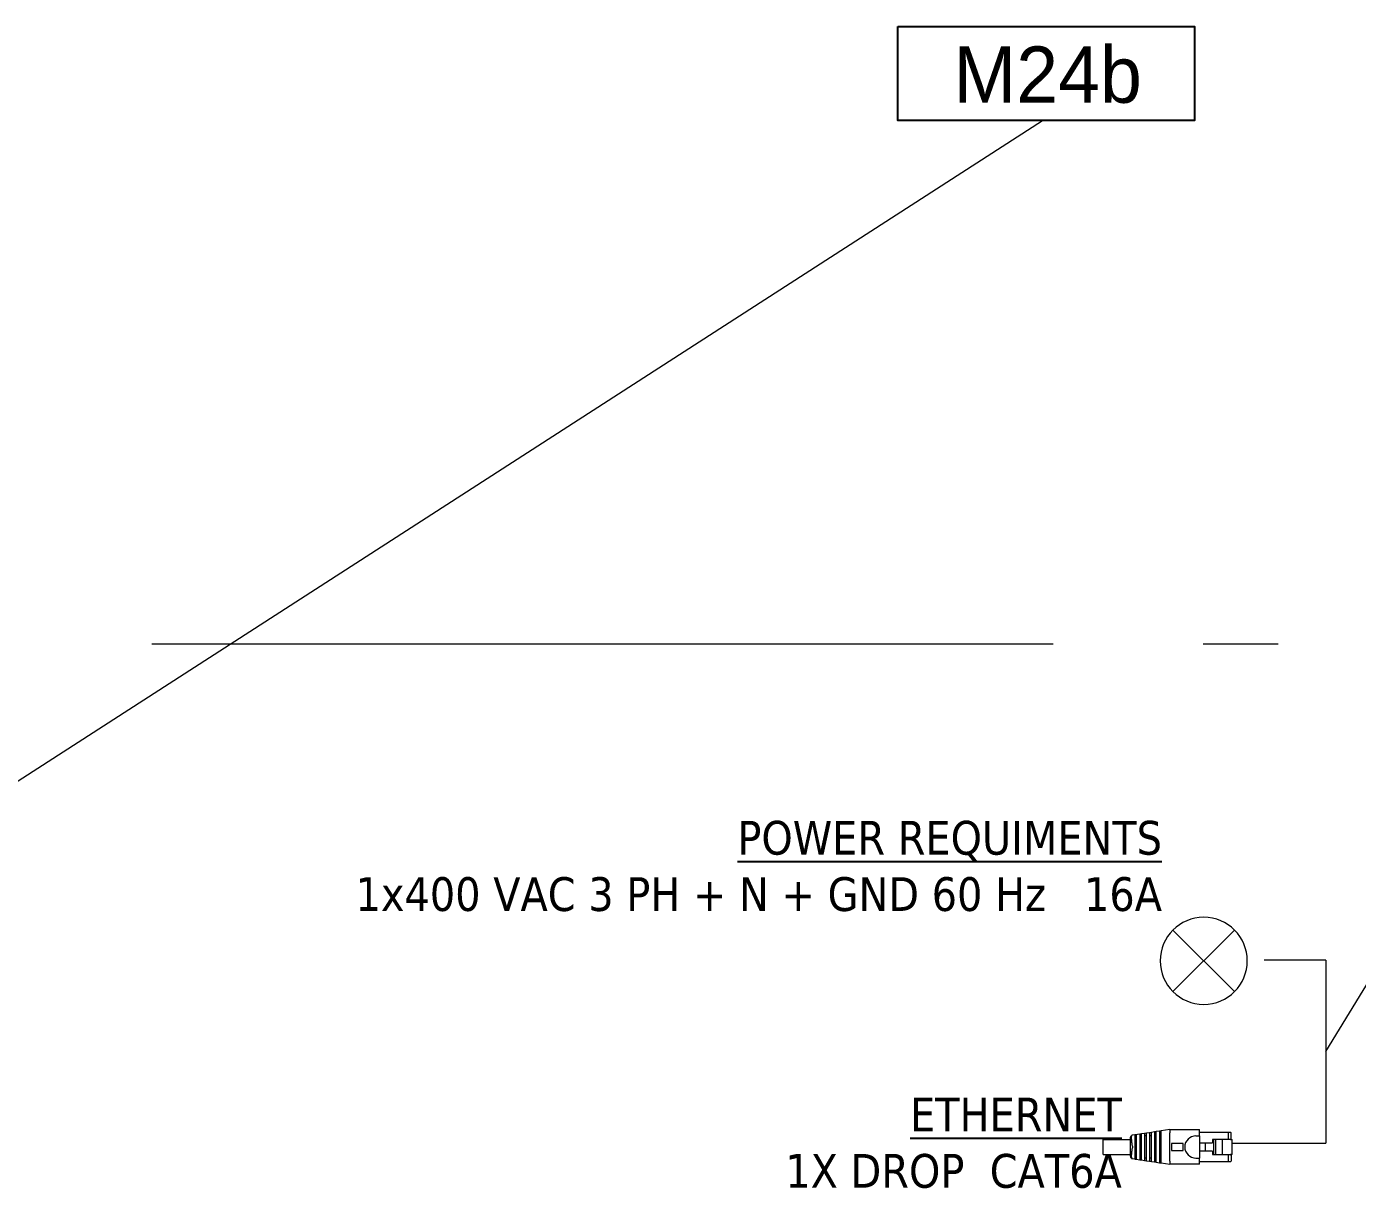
# Model space of a CAD drawing. Header units: millimetres. Extents: x -187347 to 135007, y -6415 to 292048.
# Drawn here: x -54158 to -52386, y 25330 to 26877 of the extents above; entities that cross this region are included whole.
import ezdxf
from ezdxf.enums import TextEntityAlignment as Align

# ---------------------------------------------------------------- set-up
doc = ezdxf.new("R2010")
doc.units = ezdxf.units.MM
doc.header["$LTSCALE"] = 100
doc.linetypes.add('CONTINU', pattern=[0])
doc.linetypes.add('Z_LINE-CNTR', pattern=[17, 12, -2, 1, -2])
doc.layers.get('0').update_dxf_attribs({"lineweight": 18})
doc.layers.add('Layout CAT2', color=6, linetype='Continuous')
for name, color, linetype, lineweight in [('Layout CAT2 Utilites', 6, 'CONTINU', 5), ('Layout Kromeka', 1, 'Continuous', 5), ('S-GRID', 7, 'Continuous', 5)]:
    doc.layers.add(name, color=color, linetype=linetype, lineweight=lineweight)
doc.styles.add('015_100', font='', dxfattribs={"height": 150})
doc.styles.get("Standard").update_dxf_attribs({"font": 'tahoma.ttf'})
doc.styles.get('015_100').set_extended_font_data('Univers 45 Light')

# ---------------------------------------------------------------- blocks, each defined once
blk = doc.blocks.new('A$C70EB79E6')
for p, q in [((17, 17), (99, 99)), ((17, 99), (99, 17))]:
    blk.add_line(p, q)
blk.add_circle((58, 58), 58)
blk = doc.blocks.new('Eternet')
at = {"color": 0}
for p, q in [((614, 215.2), (601.8, 215.2)), ((601.8, 213.9), (601.8, 215.2)), ((614, 215.2), (614, 213.9)), ((596.2, 214.1), (596.2, 211.7)), ((596.2, 211.7), (596.2, 189)), ((601.8, 214.4), (596.5, 214.4)), ((596.5, 212), (601.8, 212)), ((600.1, 214.4), (600.1, 214.4)), ((600.2, 214.4), (600.1, 214.4)), ((600.5, 214.4), (600.2, 214.4)), ((600.2, 214.4), (600.2, 214.4)), ((600.5, 214.4), (600.5, 214.4)), ((600.8, 214.4), (600.5, 214.4)), ((600.8, 214.4), (600.8, 214.4)), ((600.9, 214.4), (600.8, 214.4)), ((600.9, 214.4), (600.9, 214.4)), ((601.8, 213.9), (601.8, 207.5)), ((601.8, 207.5), (601.8, 201.9)), ((614, 207.5), (601.8, 207.5)), ((614, 214.4), (619.3, 214.4)), ((614, 207.5), (614, 213.9)), ((614, 212), (619.3, 212)), ((614, 201.9), (614, 207.5)), ((614.6, 214.4), (614.6, 214.4)), ((614.8, 214.4), (614.6, 214.4)), ((614.8, 214.4), (614.8, 214.4)), ((614.8, 214.4), (614.8, 214.4)), ((614.8, 214.4), (614.8, 214.4)), ((619.6, 211.7), (619.6, 214.1)), ((619.6, 189), (619.6, 211.7)), ((601.8, 201.9), (601.8, 200.1)), ((601.8, 201.9), (614, 201.9)), ((601.8, 200.1), (601.8, 199.5)), ((601.8, 200.1), (614, 200.1)), ((601.8, 199.5), (604.5, 199.5)), ((604.5, 193.6), (604.5, 199.5)), ((604.5, 189), (604.5, 193.6)), ((604.5, 193.6), (611.3, 193.6)), ((611.3, 199.5), (614, 199.5)), ((611.3, 199.5), (611.3, 193.6)), ((611.3, 193.6), (611.3, 189)), ((614, 200.1), (614, 201.9)), ((614, 199.5), (614, 200.1)), ((596.4, 189), (593.9, 189)), ((593.9, 165), (593.9, 189)), ((598.9, 189), (596.4, 189)), ((598.9, 189), (616.9, 189)), ((598.9, 186), (598.9, 189)), ((619.4, 189), (616.9, 189)), ((616.9, 186), (616.9, 189)), ((621.9, 189), (619.4, 189)), ((621.9, 189), (621.9, 165)), ((605, 175.6), (605, 166.4)), ((610.8, 175.6), (605, 175.6)), ((610.8, 166.4), (610.8, 175.6)), ((593.9, 165), (596.4, 165)), ((593.9, 165), (594.9, 158)), ((619.4, 165), (596.4, 165)), ((605, 166.4), (610.8, 166.4)), ((619.4, 165), (621.9, 165)), ((620.8, 158), (621.9, 165)), ((594.9, 158), (595.2, 156.6)), ((598.9, 158), (594.9, 158)), ((595.2, 156.6), (599.4, 156.6)), ((595.2, 156.6), (595.5, 154)), ((595.5, 154), (595.8, 152.6)), ((600.3, 154), (595.5, 154)), ((595.8, 152.6), (600.8, 152.6)), ((595.8, 152.6), (596.1, 150)), ((616.9, 158), (598.9, 158)), ((599, 158), (599, 156.6)), ((599, 154), (599, 152.6)), ((599.4, 156.6), (616.4, 156.6)), ((615.5, 154), (600.3, 154)), ((600.8, 152.6), (615, 152.6)), ((615, 152.6), (620, 152.6)), ((620.2, 154), (615.5, 154)), ((616.4, 156.6), (620.6, 156.6)), ((616.7, 156.6), (616.7, 158)), ((616.7, 152.6), (616.7, 154)), ((620.8, 158), (616.9, 158)), ((619.6, 150), (620, 152.6)), ((620, 152.6), (620.2, 154)), ((620.2, 154), (620.6, 156.6)), ((620.6, 156.6), (620.8, 158)), ((596.1, 150), (596.4, 148.6)), ((601.7, 150), (596.1, 150)), ((596.4, 148.6), (602.2, 148.6)), ((596.4, 148.6), (596.7, 146)), ((596.7, 146), (597, 144.6)), ((603.1, 146), (596.7, 146)), ((597, 144.6), (603.6, 144.6)), ((597, 144.6), (597.3, 142)), ((597.3, 142), (597.6, 140.6)), ((604.5, 142), (597.3, 142)), ((597.6, 140.6), (605, 140.6)), ((597.6, 140.6), (598.4, 134.7)), ((599, 150), (599, 148.6)), ((599, 146), (599, 144.6)), ((599, 142), (599, 140.6)), ((614.1, 150), (601.7, 150)), ((602.2, 148.6), (613.6, 148.6)), ((612.7, 146), (603.1, 146)), ((603.6, 144.6), (612.2, 144.6)), ((611.3, 142), (604.5, 142)), ((605, 140.6), (610.8, 140.6)), ((610.8, 140.6), (618.2, 140.6)), ((618.4, 142), (611.3, 142)), ((612.2, 144.6), (618.8, 144.6)), ((619, 146), (612.7, 146)), ((613.6, 148.6), (619.4, 148.6)), ((619.6, 150), (614.1, 150)), ((616.7, 148.6), (616.7, 150)), ((616.7, 144.6), (616.7, 146)), ((616.7, 140.6), (616.7, 142)), ((617.3, 134.7), (618.2, 140.6)), ((618.2, 140.6), (618.4, 142)), ((618.4, 142), (618.8, 144.6)), ((618.8, 144.6), (619, 146)), ((619, 146), (619.4, 148.6)), ((619.4, 148.6), (619.6, 150)), ((605.9, 138), (597.9, 138)), ((598.2, 136.6), (606.4, 136.6)), ((599, 138), (599, 136.6)), ((600.6, 133), (615.2, 133)), ((601.8, 111.2), (601.8, 133)), ((609.9, 138), (605.9, 138)), ((606.4, 136.6), (609.4, 136.6)), ((609.4, 136.6), (617.6, 136.6)), ((617.8, 138), (609.9, 138)), ((614, 111.2), (614, 133)), ((616.7, 136.6), (616.7, 138)), ((614, 111.2), (601.8, 111.2))]:
    blk.add_line(p, q, dxfattribs=at)
for centre, radius, start, end in [((596.5, 214.1), 0.254, 90, 180), ((596.5, 211.7), 0.254, 90, 180), ((619.3, 214.1), 0.254, 0, 90), ((619.3, 211.7), 0.254, 0, 90), ((607.9, 186), 9, 180, 0), ((600.4, 135), 2, 188.5308, 207.1325), ((600.6, 135), 2, 212.8772, 270), ((615.2, 135), 2, 270, 327.1221), ((615.4, 135), 2, 332.8675, 351.4692)]:
    blk.add_arc(centre, radius, start, end, dxfattribs=at)
for points, knots in [([(597.9, 138), (598, 137.8), (598, 137.6), (598.1, 137.1), (598.1, 136.9), (598.2, 136.6)], [0.000001, 0.000001, 0.000001, 0.000001, 0.03544316, 0.03544316, 0.07088591, 0.07088591, 0.07088591, 0.07088591]), ([(598.6, 134.1), (598.7, 134), (598.7, 134), (598.9, 133.9), (599.1, 133.9), (599.6, 133.8), (600, 133.8), (600.7, 133.8), (601, 133.8), (601.8, 133.8), (602.4, 133.9), (603.6, 134), (604.2, 134), (605.3, 134.2), (605.8, 134.2), (606.5, 134.4), (606.8, 134.5), (607, 134.6)], [-0.3434456, -0.3434456, -0.3434456, -0.3434456, -0.3102082, -0.3102082, -0.2735435, -0.2735435, -0.2097155, -0.2097155, -0.1816095, -0.1816095, -0.123946, -0.123946, -0.0747884, -0.0747884, -0.0374375, -0.0374375, 0, 0, 0, 0]), ([(598.9, 133.9), (598.9, 133.9), (598.9, 133.9), (598.7, 134), (598.7, 134), (598.6, 134.1)], [-0.09190759, -0.09190759, -0.09190759, -0.09190759, -0.07900261, -0.07900261, 0, 0, 0, 0]), ([(607, 134.6), (607.1, 134.6), (607.1, 134.6), (607.3, 134.7), (607.4, 134.8), (607.6, 134.9), (607.6, 134.9), (607.8, 134.9), (607.8, 134.9), (607.9, 134.9)], [0.98471093, 0.98471093, 0.98471093, 0.98471093, 0.99351238, 0.99351238, 1.01469708, 1.01469708, 1.02528944, 1.02528944, 1.03588179, 1.03588179, 1.03588179, 1.03588179]), ([(607.9, 134.9), (608, 134.9), (608.1, 134.9), (608.3, 134.8), (608.5, 134.7), (608.6, 134.7), (608.7, 134.6), (608.8, 134.6)], [-0.51097523, -0.51097523, -0.51097523, -0.51097523, -0.49149004, -0.49149004, -0.47200486, -0.47200486, -0.46002134, -0.46002134, -0.46002134, -0.46002134]), ([(608.8, 134.6), (609, 134.5), (609.3, 134.4), (610.1, 134.2), (610.5, 134.2), (611.6, 134), (612.2, 134), (613.4, 133.9), (614, 133.8), (614.6, 133.8), (614.7, 133.8), (614.8, 133.8), (614.9, 133.8), (615.5, 133.8), (616, 133.8), (616.6, 133.9), (616.8, 133.9), (617, 134), (617.1, 134), (617.1, 134.1)], [-0.6950196, -0.6950196, -0.6950196, -0.6950196, -0.6206533, -0.6206533, -0.5455147, -0.5455147, -0.4439834, -0.4439834, -0.3305054, -0.3305054, -0.310526, -0.310526, -0.2994853, -0.2994853, -0.1672671, -0.1672671, -0.0790026, -0.0790026, 0, 0, 0, 0]), ([(617.1, 134.1), (617.1, 134), (617.1, 134), (616.9, 134), (616.9, 133.9), (616.9, 133.9)], [-0.34344563, -0.34344563, -0.34344563, -0.34344563, -0.31020815, -0.31020815, -0.29830461, -0.29830461, -0.29830461, -0.29830461]), ([(617.6, 136.6), (617.7, 136.9), (617.7, 137.1), (617.8, 137.6), (617.8, 137.8), (617.8, 138)], [0.000001, 0.000001, 0.000001, 0.000001, 0.03544403, 0.03544403, 0.07088647, 0.07088647, 0.07088647, 0.07088647])]:
    blk.add_open_spline(points, degree=3, knots=knots, dxfattribs=at)
blk = doc.blocks.new('cat2 legend')
at = {"layer": 'Layout CAT2', "color": 6, "linetype": 'Continuous'}
blk.add_lwpolyline([(-3.992, -1.25), (3.912, -1.25), (3.912, 1.25), (-3.992, 1.25)], close=True, dxfattribs=at)
at = {"layer": 'Layout Kromeka', "color": 6, "linetype": 'Continuous', "style": '015_100'}
blk.add_attdef('POSNR', text='', height=1.5, dxfattribs=at).set_placement((0, 0), align=Align.MIDDLE)

msp = doc.modelspace()

# ---------------------------------------------------------------- linework, layer by layer
at = {"layer": 'Layout CAT2 Utilites'}
for p, q in [((-54474.9, 25675.9, -3.4), (-52805.4, 26752.2, -3.4)), ((-52428.2, 25512, -3.4), (-51887.6, 26397.3, -3.4)), ((-52428.2, 25633.8, -3.4), (-52510.3, 25633.8, -3.4)), ((-52552, 25390.2, -3.4), (-52428.2, 25390.2, -3.4))]:
    msp.add_line(p, q, dxfattribs=at)
at = {"layer": 'Layout CAT2 Utilites', "lineweight": 18}
msp.add_line((-52428.2, 25633.8, -3.4), (-52428.2, 25390.2, -3.4), dxfattribs=at)
at = {"layer": 'S-GRID', "color": 152, "linetype": 'Z_LINE-CNTR'}
msp.add_line((-89691.4, 26055), (-18064, 26055), dxfattribs=at)

# ---------------------------------------------------------------- block references
at = {"layer": 'Layout CAT2', "color": 6, "linetype": 'Continuous', "ltscale": 20}
ref = msp.add_blockref('cat2 legend', (-52798.5, 26814.7, -3.4), dxfattribs=dict(at, xscale=-50, yscale=50, zscale=50, rotation=180))
ref.add_attrib('POSNR', 'M24b', dxfattribs={"layer": 'Layout Kromeka', "color": 6, "linetype": 'Continuous', "ltscale": 20, "height": 75, "style": '015_100'}).set_placement((-52798.5, 26814.7, -3.4), align=Align.MIDDLE)
at = {"layer": 'Layout CAT2 Utilites', "xscale": -1}
msp.add_blockref('A$C70EB79E6', (-52532.7, 25574.8, -3.4), dxfattribs=at)
at = {"layer": 'Layout CAT2 Utilites', "xscale": 1.648850030345147, "yscale": 1.648850030345147, "zscale": 1.648850030345147, "rotation": 270}
msp.add_blockref('Eternet', (-52907.8, 26387.3, -3.4), dxfattribs=at)

# ---------------------------------------------------------------- texts
at = {"layer": 'Layout CAT2 Utilites', "lineweight": -3, "char_height": 45}
for s, width, heights, insert, attachment_point in [('{\\L POWER REQUIMENTS   \\P}1x400 VAC 3 PH + N + GND 60 Hz   16A\\P \\P ', 1498.612, [550.7], (-52646.3, 25819.3, -3.4), 3), ('{\\LETHERNET^J}1X DROP  CAT6A', 517.014, [237.2], (-52699.8, 25390.2, -3.4), 6)]:
    msp.add_mtext_dynamic_manual_height_columns(s, width=width, gutter_width=1, heights=heights, dxfattribs=dict(at, insert=insert, attachment_point=attachment_point))

doc.saveas('drawing.dxf')
